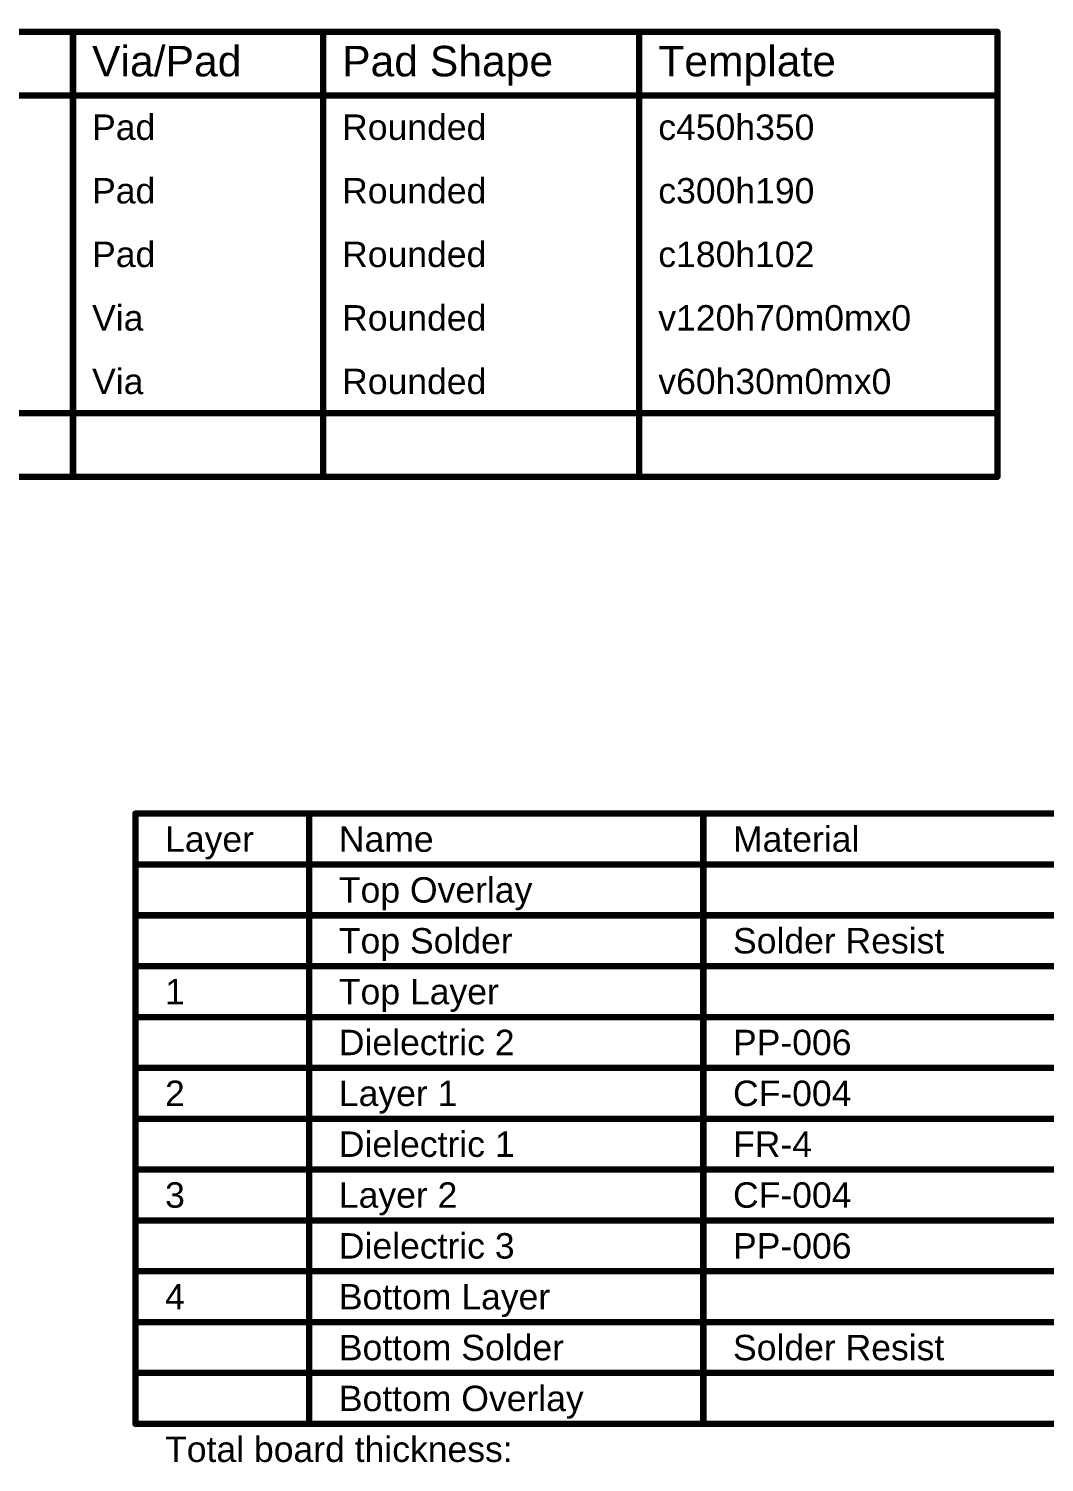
# Model space of a CAD drawing. Header units: inches. Extents: x -0.03 to 9.71, y 0.01 to 4.44.
# Drawn here: x 4.914 to 7.31, y 1.059 to 4.442 of the extents above; entities that cross this region are included whole.
import ezdxf

# ---------------------------------------------------------------- set-up
doc = ezdxf.new("R2010")
doc.units = ezdxf.units.IN
doc.header["$MEASUREMENT"] = 0
doc.layers.add('Drill Drawing', color=1, linetype='Continuous')
doc.layers.add('Fabrication', color=76, linetype='Continuous')
doc.styles.add('Arial', font='', dxfattribs={"height": 0.2})
doc.styles.get('Arial').set_extended_font_data('Arial')

msp = doc.modelspace()

# ---------------------------------------------------------------- linework, layer by layer
at = {"layer": 'Drill Drawing'}
for points in [[(-0.0213, 4.435, 0.015, 0.015, 0), (7.1988, 4.435, 0.015, 0.015, 0)], [(5.0184, 3.385, 0.015, 0.015, 0), (5.0184, 4.435, 0.015, 0.015, 0)], [(5.6082, 3.385, 0.015, 0.015, 0), (5.6082, 4.435, 0.015, 0.015, 0)], [(6.354, 3.385, 0.015, 0.015, 0), (6.354, 4.435, 0.015, 0.015, 0)], [(7.1988, 3.385, 0.015, 0.015, 0), (7.1988, 4.435, 0.015, 0.015, 0)], [(-0.0213, 4.285, 0.015, 0.015, 0), (7.1988, 4.285, 0.015, 0.015, 0)], [(-0.0213, 3.535, 0.015, 0.015, 0), (7.1988, 3.535, 0.015, 0.015, 0)], [(-0.0213, 3.385, 0.015, 0.015, 0), (7.1988, 3.385, 0.015, 0.015, 0)]]:
    msp.add_lwpolyline(points, format="xyseb", dxfattribs=at)
for points in [[(5.0146, 4.435, 0.0075, 0.0075, 1), (5.0221, 4.435, 0.0075, 0.0075, 1)], [(5.6045, 4.435, 0.0075, 0.0075, 1), (5.612, 4.435, 0.0075, 0.0075, 1)], [(6.3502, 4.435, 0.0075, 0.0075, 1), (6.3577, 4.435, 0.0075, 0.0075, 1)], [(7.195, 4.435, 0.0075, 0.0075, 1), (7.2025, 4.435, 0.0075, 0.0075, 1)], [(7.195, 4.435, 0.0075, 0.0075, 1), (7.2025, 4.435, 0.0075, 0.0075, 1)], [(7.195, 4.285, 0.0075, 0.0075, 1), (7.2025, 4.285, 0.0075, 0.0075, 1)], [(7.195, 3.535, 0.0075, 0.0075, 1), (7.2025, 3.535, 0.0075, 0.0075, 1)], [(5.0146, 3.385, 0.0075, 0.0075, 1), (5.0221, 3.385, 0.0075, 0.0075, 1)], [(5.6045, 3.385, 0.0075, 0.0075, 1), (5.612, 3.385, 0.0075, 0.0075, 1)], [(6.3502, 3.385, 0.0075, 0.0075, 1), (6.3577, 3.385, 0.0075, 0.0075, 1)], [(7.195, 3.385, 0.0075, 0.0075, 1), (7.2025, 3.385, 0.0075, 0.0075, 1)], [(7.195, 3.385, 0.0075, 0.0075, 1), (7.2025, 3.385, 0.0075, 0.0075, 1)]]:
    msp.add_lwpolyline(points, format="xyseb", close=True, dxfattribs=at)
at = {"layer": 'Fabrication'}
for points in [[(5.1656, 2.59, 0.015, 0.015, 0), (9.7044, 2.59, 0.015, 0.015, 0)], [(5.1656, 1.15, 0.015, 0.015, 0), (5.1656, 2.59, 0.015, 0.015, 0)], [(5.5755, 1.15, 0.015, 0.015, 0), (5.5755, 2.59, 0.015, 0.015, 0)], [(6.5052, 1.15, 0.015, 0.015, 0), (6.5052, 2.59, 0.015, 0.015, 0)], [(5.1656, 2.47, 0.015, 0.015, 0), (9.7044, 2.47, 0.015, 0.015, 0)], [(5.1656, 2.35, 0.015, 0.015, 0), (5.5755, 2.35, 0.015, 0.015, 0)], [(5.5755, 2.35, 0.015, 0.015, 0), (6.5052, 2.35, 0.015, 0.015, 0)], [(6.5052, 2.35, 0.015, 0.015, 0), (7.365, 2.35, 0.015, 0.015, 0)], [(5.1656, 2.23, 0.015, 0.015, 0), (5.5755, 2.23, 0.015, 0.015, 0)], [(5.5755, 2.23, 0.015, 0.015, 0), (6.5052, 2.23, 0.015, 0.015, 0)], [(6.5052, 2.23, 0.015, 0.015, 0), (7.365, 2.23, 0.015, 0.015, 0)], [(5.1656, 2.11, 0.015, 0.015, 0), (5.5755, 2.11, 0.015, 0.015, 0)], [(5.5755, 2.11, 0.015, 0.015, 0), (6.5052, 2.11, 0.015, 0.015, 0)], [(6.5052, 2.11, 0.015, 0.015, 0), (7.365, 2.11, 0.015, 0.015, 0)], [(5.1656, 1.99, 0.015, 0.015, 0), (5.5755, 1.99, 0.015, 0.015, 0)], [(5.5755, 1.99, 0.015, 0.015, 0), (6.5052, 1.99, 0.015, 0.015, 0)], [(6.5052, 1.99, 0.015, 0.015, 0), (7.365, 1.99, 0.015, 0.015, 0)], [(5.1656, 1.87, 0.015, 0.015, 0), (5.5755, 1.87, 0.015, 0.015, 0)], [(5.5755, 1.87, 0.015, 0.015, 0), (6.5052, 1.87, 0.015, 0.015, 0)], [(6.5052, 1.87, 0.015, 0.015, 0), (7.365, 1.87, 0.015, 0.015, 0)], [(5.1656, 1.75, 0.015, 0.015, 0), (5.5755, 1.75, 0.015, 0.015, 0)], [(5.5755, 1.75, 0.015, 0.015, 0), (6.5052, 1.75, 0.015, 0.015, 0)], [(6.5052, 1.75, 0.015, 0.015, 0), (7.365, 1.75, 0.015, 0.015, 0)], [(5.1656, 1.63, 0.015, 0.015, 0), (5.5755, 1.63, 0.015, 0.015, 0)], [(5.5755, 1.63, 0.015, 0.015, 0), (6.5052, 1.63, 0.015, 0.015, 0)], [(6.5052, 1.63, 0.015, 0.015, 0), (7.365, 1.63, 0.015, 0.015, 0)], [(5.1656, 1.51, 0.015, 0.015, 0), (5.5755, 1.51, 0.015, 0.015, 0)], [(5.5755, 1.51, 0.015, 0.015, 0), (6.5052, 1.51, 0.015, 0.015, 0)], [(6.5052, 1.51, 0.015, 0.015, 0), (7.365, 1.51, 0.015, 0.015, 0)], [(5.1656, 1.39, 0.015, 0.015, 0), (5.5755, 1.39, 0.015, 0.015, 0)], [(5.5755, 1.39, 0.015, 0.015, 0), (6.5052, 1.39, 0.015, 0.015, 0)], [(6.5052, 1.39, 0.015, 0.015, 0), (7.365, 1.39, 0.015, 0.015, 0)], [(5.1656, 1.27, 0.015, 0.015, 0), (5.5755, 1.27, 0.015, 0.015, 0)], [(5.5755, 1.27, 0.015, 0.015, 0), (6.5052, 1.27, 0.015, 0.015, 0)], [(6.5052, 1.27, 0.015, 0.015, 0), (7.365, 1.27, 0.015, 0.015, 0)], [(5.1656, 1.15, 0.015, 0.015, 0), (5.5755, 1.15, 0.015, 0.015, 0)], [(5.5755, 1.15, 0.015, 0.015, 0), (6.5052, 1.15, 0.015, 0.015, 0)], [(6.5052, 1.15, 0.015, 0.015, 0), (7.365, 1.15, 0.015, 0.015, 0)]]:
    msp.add_lwpolyline(points, format="xyseb", dxfattribs=at)
for points in [[(5.1618, 2.59, 0.0075, 0.0075, 1), (5.1693, 2.59, 0.0075, 0.0075, 1)], [(5.1618, 2.59, 0.0075, 0.0075, 1), (5.1693, 2.59, 0.0075, 0.0075, 1)], [(5.5717, 2.59, 0.0075, 0.0075, 1), (5.5792, 2.59, 0.0075, 0.0075, 1)], [(6.5015, 2.59, 0.0075, 0.0075, 1), (6.509, 2.59, 0.0075, 0.0075, 1)], [(5.1618, 2.47, 0.0075, 0.0075, 1), (5.1693, 2.47, 0.0075, 0.0075, 1)], [(5.1618, 2.35, 0.0075, 0.0075, 1), (5.1693, 2.35, 0.0075, 0.0075, 1)], [(5.5717, 2.35, 0.0075, 0.0075, 1), (5.5792, 2.35, 0.0075, 0.0075, 1)], [(5.5717, 2.35, 0.0075, 0.0075, 1), (5.5792, 2.35, 0.0075, 0.0075, 1)], [(6.5015, 2.35, 0.0075, 0.0075, 1), (6.509, 2.35, 0.0075, 0.0075, 1)], [(6.5015, 2.35, 0.0075, 0.0075, 1), (6.509, 2.35, 0.0075, 0.0075, 1)], [(5.1618, 2.23, 0.0075, 0.0075, 1), (5.1693, 2.23, 0.0075, 0.0075, 1)], [(5.5717, 2.23, 0.0075, 0.0075, 1), (5.5792, 2.23, 0.0075, 0.0075, 1)], [(5.5717, 2.23, 0.0075, 0.0075, 1), (5.5792, 2.23, 0.0075, 0.0075, 1)], [(6.5015, 2.23, 0.0075, 0.0075, 1), (6.509, 2.23, 0.0075, 0.0075, 1)], [(6.5015, 2.23, 0.0075, 0.0075, 1), (6.509, 2.23, 0.0075, 0.0075, 1)], [(5.1618, 2.11, 0.0075, 0.0075, 1), (5.1693, 2.11, 0.0075, 0.0075, 1)], [(5.5717, 2.11, 0.0075, 0.0075, 1), (5.5792, 2.11, 0.0075, 0.0075, 1)], [(5.5717, 2.11, 0.0075, 0.0075, 1), (5.5792, 2.11, 0.0075, 0.0075, 1)], [(6.5015, 2.11, 0.0075, 0.0075, 1), (6.509, 2.11, 0.0075, 0.0075, 1)], [(6.5015, 2.11, 0.0075, 0.0075, 1), (6.509, 2.11, 0.0075, 0.0075, 1)], [(5.1618, 1.99, 0.0075, 0.0075, 1), (5.1693, 1.99, 0.0075, 0.0075, 1)], [(5.5717, 1.99, 0.0075, 0.0075, 1), (5.5792, 1.99, 0.0075, 0.0075, 1)], [(5.5717, 1.99, 0.0075, 0.0075, 1), (5.5792, 1.99, 0.0075, 0.0075, 1)], [(6.5015, 1.99, 0.0075, 0.0075, 1), (6.509, 1.99, 0.0075, 0.0075, 1)], [(6.5015, 1.99, 0.0075, 0.0075, 1), (6.509, 1.99, 0.0075, 0.0075, 1)], [(5.1618, 1.87, 0.0075, 0.0075, 1), (5.1693, 1.87, 0.0075, 0.0075, 1)], [(5.5717, 1.87, 0.0075, 0.0075, 1), (5.5792, 1.87, 0.0075, 0.0075, 1)], [(5.5717, 1.87, 0.0075, 0.0075, 1), (5.5792, 1.87, 0.0075, 0.0075, 1)], [(6.5015, 1.87, 0.0075, 0.0075, 1), (6.509, 1.87, 0.0075, 0.0075, 1)], [(6.5015, 1.87, 0.0075, 0.0075, 1), (6.509, 1.87, 0.0075, 0.0075, 1)], [(5.1618, 1.75, 0.0075, 0.0075, 1), (5.1693, 1.75, 0.0075, 0.0075, 1)], [(5.5717, 1.75, 0.0075, 0.0075, 1), (5.5792, 1.75, 0.0075, 0.0075, 1)], [(5.5717, 1.75, 0.0075, 0.0075, 1), (5.5792, 1.75, 0.0075, 0.0075, 1)], [(6.5015, 1.75, 0.0075, 0.0075, 1), (6.509, 1.75, 0.0075, 0.0075, 1)], [(6.5015, 1.75, 0.0075, 0.0075, 1), (6.509, 1.75, 0.0075, 0.0075, 1)], [(5.1618, 1.63, 0.0075, 0.0075, 1), (5.1693, 1.63, 0.0075, 0.0075, 1)], [(5.5717, 1.63, 0.0075, 0.0075, 1), (5.5792, 1.63, 0.0075, 0.0075, 1)], [(5.5717, 1.63, 0.0075, 0.0075, 1), (5.5792, 1.63, 0.0075, 0.0075, 1)], [(6.5015, 1.63, 0.0075, 0.0075, 1), (6.509, 1.63, 0.0075, 0.0075, 1)], [(6.5015, 1.63, 0.0075, 0.0075, 1), (6.509, 1.63, 0.0075, 0.0075, 1)], [(5.1618, 1.51, 0.0075, 0.0075, 1), (5.1693, 1.51, 0.0075, 0.0075, 1)], [(5.5717, 1.51, 0.0075, 0.0075, 1), (5.5792, 1.51, 0.0075, 0.0075, 1)], [(5.5717, 1.51, 0.0075, 0.0075, 1), (5.5792, 1.51, 0.0075, 0.0075, 1)], [(6.5015, 1.51, 0.0075, 0.0075, 1), (6.509, 1.51, 0.0075, 0.0075, 1)], [(6.5015, 1.51, 0.0075, 0.0075, 1), (6.509, 1.51, 0.0075, 0.0075, 1)], [(5.1618, 1.39, 0.0075, 0.0075, 1), (5.1693, 1.39, 0.0075, 0.0075, 1)], [(5.5717, 1.39, 0.0075, 0.0075, 1), (5.5792, 1.39, 0.0075, 0.0075, 1)], [(5.5717, 1.39, 0.0075, 0.0075, 1), (5.5792, 1.39, 0.0075, 0.0075, 1)], [(6.5015, 1.39, 0.0075, 0.0075, 1), (6.509, 1.39, 0.0075, 0.0075, 1)], [(6.5015, 1.39, 0.0075, 0.0075, 1), (6.509, 1.39, 0.0075, 0.0075, 1)], [(5.1618, 1.27, 0.0075, 0.0075, 1), (5.1693, 1.27, 0.0075, 0.0075, 1)], [(5.5717, 1.27, 0.0075, 0.0075, 1), (5.5792, 1.27, 0.0075, 0.0075, 1)], [(5.5717, 1.27, 0.0075, 0.0075, 1), (5.5792, 1.27, 0.0075, 0.0075, 1)], [(6.5015, 1.27, 0.0075, 0.0075, 1), (6.509, 1.27, 0.0075, 0.0075, 1)], [(6.5015, 1.27, 0.0075, 0.0075, 1), (6.509, 1.27, 0.0075, 0.0075, 1)], [(5.1618, 1.15, 0.0075, 0.0075, 1), (5.1693, 1.15, 0.0075, 0.0075, 1)], [(5.1618, 1.15, 0.0075, 0.0075, 1), (5.1693, 1.15, 0.0075, 0.0075, 1)], [(5.5717, 1.15, 0.0075, 0.0075, 1), (5.5792, 1.15, 0.0075, 0.0075, 1)], [(5.5717, 1.15, 0.0075, 0.0075, 1), (5.5792, 1.15, 0.0075, 0.0075, 1)], [(5.5717, 1.15, 0.0075, 0.0075, 1), (5.5792, 1.15, 0.0075, 0.0075, 1)], [(6.5015, 1.15, 0.0075, 0.0075, 1), (6.509, 1.15, 0.0075, 0.0075, 1)], [(6.5015, 1.15, 0.0075, 0.0075, 1), (6.509, 1.15, 0.0075, 0.0075, 1)], [(6.5015, 1.15, 0.0075, 0.0075, 1), (6.509, 1.15, 0.0075, 0.0075, 1)]]:
    msp.add_lwpolyline(points, format="xyseb", close=True, dxfattribs=at)

# ---------------------------------------------------------------- texts
at = {"layer": 'Drill Drawing', "style": 'Arial'}
for s, height, p in [('Via/Pad', 0.072, (5.0634, 4.33)), ('Pad Shape', 0.072, (5.6532, 4.33)), ('Template', 0.072, (6.399, 4.33)), ('Pad', 0.06, (5.0634, 4.18)), ('Rounded', 0.06, (5.6532, 4.18)), ('c450h350', 0.06, (6.399, 4.18)), ('Pad', 0.06, (5.0634, 4.03)), ('Rounded', 0.06, (5.6532, 4.03)), ('c300h190', 0.06, (6.399, 4.03)), ('Pad', 0.06, (5.0634, 3.88)), ('Rounded', 0.06, (5.6532, 3.88)), ('c180h102', 0.06, (6.399, 3.88)), ('Via', 0.06, (5.0634, 3.73)), ('Rounded', 0.06, (5.6532, 3.73)), ('v120h70m0mx0', 0.06, (6.399, 3.73)), ('Via', 0.06, (5.0634, 3.58)), ('Rounded', 0.06, (5.6532, 3.58)), ('v60h30m0mx0', 0.06, (6.399, 3.58))]:
    msp.add_text(s, height=height, dxfattribs=at).set_placement(p)
at = {"layer": 'Fabrication', "style": 'Arial'}
for s, p in [('Layer', (5.2356, 2.5)), ('Name', (5.6455, 2.5)), ('Material', (6.5752, 2.5)), ('Top Overlay', (5.6455, 2.38)), ('Top Solder', (5.6455, 2.26)), ('Solder Resist', (6.5752, 2.26)), ('1', (5.2356, 2.14)), ('Top Layer', (5.6455, 2.14)), ('Dielectric 2', (5.6455, 2.02)), ('PP-006', (6.5752, 2.02)), ('2', (5.2356, 1.9)), ('Layer 1', (5.6455, 1.9)), ('CF-004', (6.5752, 1.9)), ('Dielectric 1', (5.6455, 1.78)), ('FR-4', (6.5752, 1.78)), ('3', (5.2356, 1.66)), ('Layer 2', (5.6455, 1.66)), ('CF-004', (6.5752, 1.66)), ('Dielectric 3', (5.6455, 1.54)), ('PP-006', (6.5752, 1.54)), ('4', (5.2356, 1.42)), ('Bottom Layer', (5.6455, 1.42)), ('Bottom Solder', (5.6455, 1.3)), ('Solder Resist', (6.5752, 1.3)), ('Bottom Overlay', (5.6455, 1.18)), ('Total board thickness:', (5.2356, 1.06))]:
    msp.add_text(s, height=0.06, dxfattribs=at).set_placement(p)

doc.saveas('drawing.dxf')
